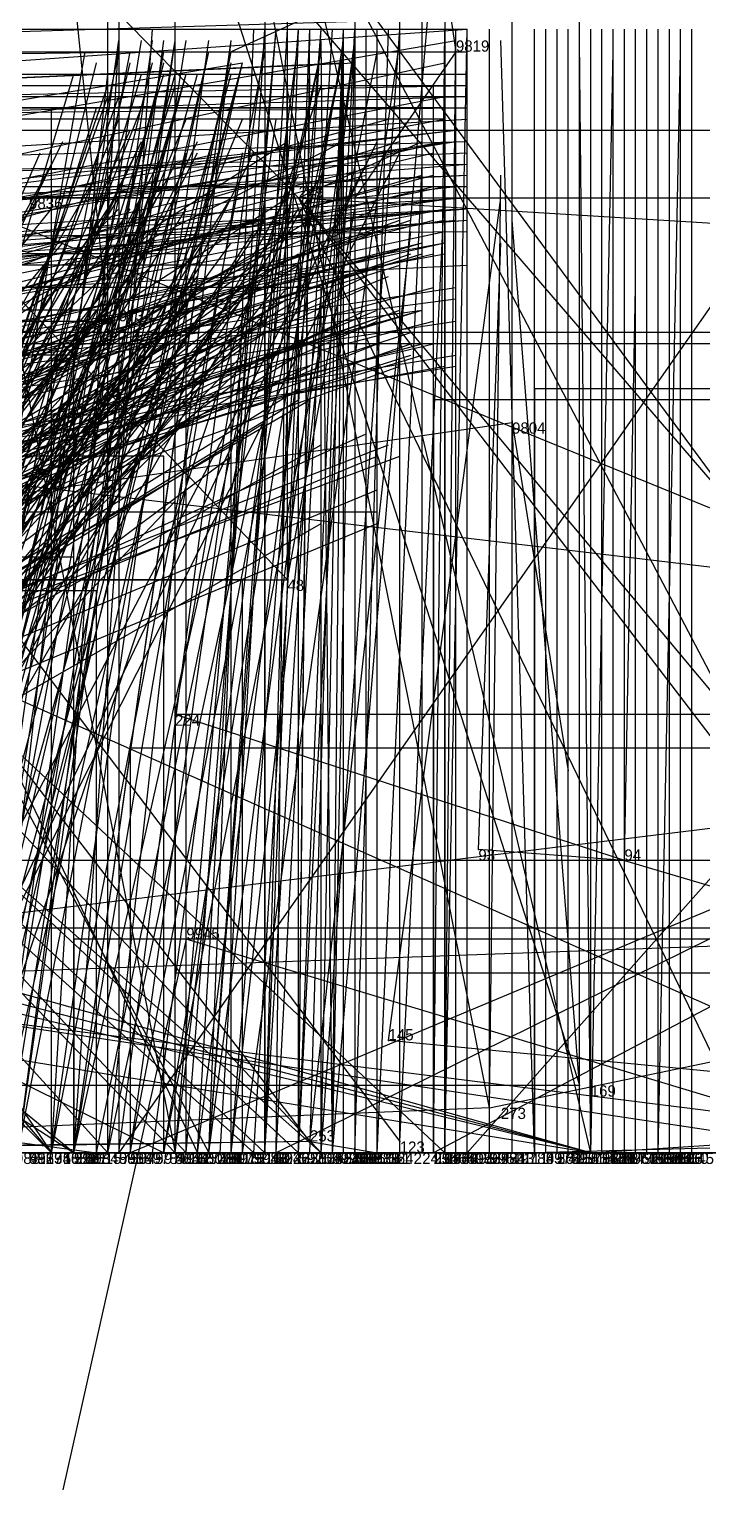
# Model space of a CAD drawing. Extents: x -0.07 to 1.1, y -0.07 to 1.1.
# Drawn here: x 0.061 to 0.121, y -0.03 to 0.1 of the extents above; entities that cross this region are included whole.
import ezdxf

# ---------------------------------------------------------------- set-up
doc = ezdxf.new("R2010")
doc.units = 0
for name, color, linetype in [('Clients', 3, 'CONTINUOUS'), ('Facilities', 3, 'CONTINUOUS'), ('Facilities_lines', 3, 'CONTINUOUS'), ('Min_max_boxes', 1, 'CONTINUOUS'), ('Normals', 1, 'CONTINUOUS'), ('Source_points', 5, 'CONTINUOUS'), ('Text', 3, 'CONTINUOUS')]:
    doc.layers.add(name, color=color, linetype=linetype)

msp = doc.modelspace()

# ---------------------------------------------------------------- linework, layer by layer
at = {"layer": 'Clients', "color": 5}
for p in [(0.099, 0.098, 1), (0.068, 0.074, 1), (0.104, 0.065, 1), (0.084, 0.051), (0.074, 0.039), (0.101, 0.027), (0.075, 0.019, 1), (0.093, 0.01), (0.11, 0.006), (0.063, 0, 0.061), (0.063, 0, 0.662), (0.065, 0, 0.014), (0.065, 0, 0.291), (0.065, 0, 0.616), (0.065, 0, 0.991), (0.067, 0, 0.698), (0.068, 0, 0.477), (0.068, 0, 0.777), (0.069, 0, 0.932), (0.07, 0, 0.754), (0.07, 0, 0.973), (0.073, 0, 0.306), (0.073, 0, 0.778), (0.074, 0, 0.659), (0.074, 0, 0.976), (0.075, 0, 0.41), (0.076, 0, 0.004), (0.077, 0, 0.262), (0.077, 0, 0.013), (0.077, 0, 0.101), (0.078, 0, 0.385), (0.079, 0, 0.225), (0.079, 0, 0.81), (0.08, 0, 0.756), (0.082, 0, 0.18), (0.082, 0, 0.158), (0.082, 0, 0.544), (0.083, 0, 0.038), (0.083, 0, 0.999), (0.085, 0, 0.034), (0.085, 0, 0.561), (0.086, 0, 0.607), (0.088, 0, 0.532), (0.09, 0, 0.317), (0.09, 0, 0.868), (0.091, 0, 0.654), (0.092, 0, 0.007), (0.094, 0.001), (0.097, 0, 0.774), (0.097, 0, 0.964), (0.098, 0, 0.281), (0.1, 0, 0.083), (0.106, 0, 0.937), (0.112, 0, 0.062), (0.117, 0, 0.056), (0.117, 0, 0.957), (0.117, 0, 0.953)]:
    msp.add_point(p, dxfattribs=at)
at = {"layer": 'Facilities', "color": 3}
for p in [(0.085, 0.085), (0.114, 0.026), (0.102, 0.004), (0.063, 0, 0.38), (0.065, 0, 0.562), (0.072, 0, 0.861), (0.076, 0, 0.604), (0.077, 0, 0.583), (0.081, 0, 0.902), (0.085, 0, 0.205), (0.085, 0, 0.266), (0.086, 0.001), (0.087, 0, 0.423), (0.087, 0, 0.838), (0.088, 0, 0.055), (0.088, 0, 0.578), (0.089, 0, 0.081), (0.089, 0, 0.645), (0.091, 0, 0.405), (0.091, 0, 0.446), (0.092, 0, 0.635), (0.096, 0, 0.129), (0.096, 0, 0.234), (0.098, 0, 0.198), (0.098, 0, 0.128), (0.098, 0, 0.305), (0.099, 0, 0.424), (0.099, 0, 0.73), (0.099, 0, 0.557), (0.1, 0, 0.717), (0.102, 0, 0.461), (0.102, 0, 0.806), (0.102, 0, 0.818), (0.104, 0, 0.163), (0.104, 0, 0.38), (0.106, 0, 0.419), (0.107, 0, 0.237), (0.107, 0, 0.178), (0.107, 0, 0.161), (0.108, 0, 0.467), (0.108, 0, 0.599), (0.109, 0, 0.861), (0.11, 0, 0.697), (0.111, 0, 0.242), (0.111, 0, 0.049), (0.111, 0, 0.616), (0.111, 0, 0.837), (0.111, 0, 0.952), (0.112, 0, 0.781), (0.113, 0, 0.9), (0.114, 0, 0.279), (0.114, 0, 0.426), (0.114, 0, 0.491), (0.115, 0, 0.349), (0.116, 0, 0.38), (0.117, 0, 0.117), (0.117, 0, 0.426), (0.117, 0, 0.434), (0.118, 0, 0.272), (0.118, 0, 0.317), (0.118, 0, 0.624), (0.119, 0, 0.194), (0.119, 0, 0.544), (0.12, 0, 0.354), (0.12, 0, 0.554)]:
    msp.add_point(p, dxfattribs=at)
at = {"layer": 'Facilities_lines', "color": 3}
for p, q in [((0.079, 0.23, 1), (0.099, 0.098, 1)), ((0.053, 0.22, 1), (0.068, 0.074, 1)), ((0.04, 0.175, 1), (0.074, 0, 0.976)), ((0.085, 0.085), (0, 0.172, 0.073)), ((0.125, 0.056), (0.041, 0.17)), ((0.102, 0.004), (0.072, 0.155)), ((0.111, 0, 0.952), (0.076, 0.149, 1)), ((0.067, 0.14), (0.11, 0.006)), ((0, 0.139, 0.037), (0.084, 0.051)), ((0.125, 0.056), (0.057, 0.135)), ((0.125, 0.056), (0, 0.107, 0.062)), ((0.088, 0, 0.055), (0.097, 0.107)), ((0.141, 0.103, 1), (0.069, 0, 0.932)), ((0.144, 0, 0.927), (0.09, 0.103, 1)), ((0, 0.093, 0.112), (0.063, 0, 0.061)), ((0.087, 0, 0.423), (0, 0.093, 0.495)), ((0.098, 0, 0.305), (0, 0.092, 0.348)), ((0.178, 0.088), (0.1, 0, 0.083)), ((0.085, 0.085), (0.156, 0, 0.064)), ((0.085, 0.085), (0.126, 0, 0.057)), ((0.085, 0.085), (0.15, 0, 0.059)), ((0.085, 0.085), (0.314, 0.071)), ((0, 0.08, 0.372), (0.075, 0, 0.41)), ((0.085, 0, 0.266), (0, 0.079, 0.347)), ((0.035, 0.079), (0.094, 0.001)), ((0.035, 0.079), (0.077, 0, 0.013)), ((0, 0.077, 0.689), (0.074, 0, 0.659)), ((0, 0.077, 0.612), (0.082, 0, 0.544)), ((0.087, 0, 0.838), (0, 0.077, 0.788)), ((0, 0.075, 0.433), (0.068, 0, 0.477)), ((0.063, 0, 0.38), (0, 0.073, 0.361)), ((0.081, 0, 0.902), (0, 0.073, 0.815)), ((0.151, 0, 0.029), (0, 0.067, 0.049)), ((0, 0.05, 0.942), (0.104, 0.065, 1)), ((0.063, 0, 0.38), (0, 0.063, 0.407)), ((0.047, 0.061), (0.076, 0, 0.004)), ((0.047, 0.061), (0.224, 0.04)), ((0.207, 0.058, 1), (0.097, 0, 0.964)), ((0.086, 0.001), (0.043, 0.057)), ((0.065, 0, 0.562), (0, 0.053, 0.664)), ((0, 0.042, 0.358), (0.065, 0, 0.291)), ((0.114, 0.026), (0.074, 0.039)), ((0, 0.036, 0.881), (0.073, 0, 0.778)), ((0.156, 0.036, 1), (0.07, 0, 0.973)), ((0.156, 0.036, 1), (0.083, 0, 0.999)), ((0, 0.014, 0.971), (0.147, 0.032, 1)), ((0.111, 0, 0.952), (0, 0.031, 0.861)), ((0.111, 0, 0.952), (0, 0.029, 0.855)), ((0.111, 0, 0.952), (0, 0.027, 0.853)), ((0.114, 0.026), (0.101, 0.027)), ((0.114, 0.026), (0.148, 0.016)), ((0.102, 0.004), (0.179, 0.02)), ((0.151, 0, 0.029), (0, 0.019, 0.034)), ((0, 0.014, 0.971), (0.138, 0.019, 1)), ((0.138, 0, 0.972), (0.075, 0.019, 1)), ((0.111, 0, 0.952), (0, 0.018, 0.881)), ((0.022, 0.017, 1), (0.135, 0, 0.992)), ((0.196, 0, 0.045), (0.093, 0.01)), ((0, 0.009, 0.594), (0.067, 0, 0.698)), ((0.111, 0, 0.952), (0.222, 0.007, 1)), ((0.102, 0.004), (0.005, 0, 0.085)), ((0.102, 0.004), (0.006, 0, 0.041)), ((0.26, 0.004, 1), (0.106, 0, 0.937)), ((0.086, 0.001), (0.01, 0, 0.041)), ((0.196, 0, 0.045), (0.014, 0, 0.102)), ((0.086, 0.001), (0.019, 0, 0.004)), ((0.086, 0.001), (0.02, 0, 0.02)), ((0.027, 0, 0.901), (0.068, 0, 0.777)), ((0.027, 0, 0.901), (0.179, 0, 0.966)), ((0.027, 0, 0.901), (0.117, 0, 0.953)), ((0.036, 0, 0.068), (0.065, 0, 0.014)), ((0.111, 0, 0.952), (0.042, 0, 0.916)), ((0.047, 0, 0.467), (0.073, 0, 0.306)), ((0.065, 0, 0.562), (0.048, 0, 0.449)), ((0.049, 0, 0.081), (0.194, 0, 0.066)), ((0.049, 0, 0.081), (0.083, 0, 0.038)), ((0.049, 0, 0.081), (0.085, 0, 0.034)), ((0.111, 0, 0.049), (0.055, 0, 0.09)), ((0.055, 0, 0.608), (0.08, 0, 0.756)), ((0.055, 0, 0.608), (0.063, 0, 0.662)), ((0.111, 0, 0.049), (0.057, 0, 0.044)), ((0.072, 0, 0.861), (0.06, 0, 0.85)), ((0.063, 0, 0.38), (0.079, 0, 0.225)), ((0.077, 0, 0.583), (0.065, 0, 0.616)), ((0.138, 0, 0.972), (0.065, 0, 0.991)), ((0.111, 0, 0.952), (0.07, 0, 0.754)), ((0.111, 0, 0.049), (0.077, 0, 0.262)), ((0.271, 0, 0.095), (0.077, 0, 0.101)), ((0.085, 0, 0.205), (0.078, 0, 0.385)), ((0.081, 0, 0.902), (0.079, 0, 0.81)), ((0.081, 0, 0.902), (0.197, 0, 0.926)), ((0.088, 0, 0.055), (0.082, 0, 0.18)), ((0.085, 0, 0.266), (0.082, 0, 0.158)), ((0.088, 0, 0.578), (0.085, 0, 0.561)), ((0.086, 0.001), (0.092, 0, 0.007)), ((0.087, 0, 0.423), (0.086, 0, 0.607)), ((0.087, 0, 0.423), (0.098, 0, 0.281)), ((0.088, 0, 0.055), (0.22, 0, 0.083)), ((0.088, 0, 0.578), (0.088, 0, 0.532)), ((0.098, 0, 0.305), (0.09, 0, 0.317)), ((0.137, 0, 0.903), (0.09, 0, 0.868)), ((0.1, 0, 0.717), (0.091, 0, 0.654)), ((0.137, 0, 0.903), (0.097, 0, 0.774)), ((0.111, 0, 0.049), (0.117, 0, 0.056)), ((0.111, 0, 0.049), (0.112, 0, 0.062)), ((0.111, 0, 0.952), (0.117, 0, 0.957)), ((0.111, 0, 0.952), (0.151, 0, 0.947)), ((0.111, 0, 0.952), (0.174, 0, 0.949))]:
    msp.add_line(p, q, dxfattribs=at)
at = {"layer": 'Min_max_boxes', "color": 1}
for p, q in [((0.068, 0.074, 0.988), (0.068, 0.322, 0.988)), ((0.068, 0.074, 1), (0.068, 0.322, 1)), ((0.074, 0, 0.976), (0.074, 0.292, 0.976)), ((0.074, 0, 1), (0.074, 0.292, 1)), ((0.096, 0.098, 0.904), (0.096, 0.279, 0.904)), ((0.096, 0.098, 1), (0.096, 0.279, 1)), ((0.098, 0.245), (0.098, 0)), ((0.098, 0.245, 0.083), (0.098, 0, 0.083)), ((0.094, 0), (0.094, 0.205)), ((0.094, 0, 0.078), (0.094, 0.205, 0.078)), ((0.11, 0.006), (0.11, 0.178)), ((0.11, 0.006, 0.017), (0.11, 0.178, 0.017)), ((0.084, 0.051), (0.084, 0.139)), ((0.084, 0.051, 0.055), (0.084, 0.139, 0.055)), ((0.069, 0.125, 0.93), (0.069, 0, 0.93)), ((0.069, 0.125, 1), (0.069, 0, 1)), ((0.104, 0, 0.774), (0.104, 0.115, 0.774)), ((0.104, 0, 1), (0.104, 0.115, 1)), ((0.082, 0.107), (0.082, 0)), ((0.082, 0.107, 0.18), (0.082, 0, 0.18)), ((0.09, 0.103, 0.927), (0.09, 0, 0.927)), ((0.09, 0.103, 1), (0.09, 0, 1)), ((0, 0.098, 0.904), (0.096, 0.098, 0.904)), ((0, 0.098, 1), (0.096, 0.098, 1)), ((0.096, 0.098, 0.904), (0.096, 0.098, 1)), ((0.063, 0.093, 0.061), (0, 0.093, 0.061)), ((0.063, 0.093, 0.112), (0, 0.093, 0.112)), ((0.098, 0.093, 0.281), (0, 0.093, 0.281)), ((0.098, 0.093, 0.607), (0, 0.093, 0.607)), ((0.063, 0, 0.061), (0.063, 0.093, 0.061)), ((0.063, 0, 0.112), (0.063, 0.093, 0.112)), ((0.063, 0.093, 0.061), (0.063, 0.093, 0.112)), ((0.098, 0, 0.281), (0.098, 0.093, 0.281)), ((0.098, 0, 0.607), (0.098, 0.093, 0.607)), ((0.098, 0.093, 0.281), (0.098, 0.093, 0.607)), ((0.098, 0.092, 0.305), (0, 0.092, 0.305)), ((0.098, 0.092, 0.348), (0, 0.092, 0.348)), ((0.098, 0, 0.305), (0.098, 0.092, 0.305)), ((0.098, 0, 0.348), (0.098, 0.092, 0.348)), ((0.098, 0.092, 0.305), (0.098, 0.092, 0.348)), ((0, 0.091, 0.928), (0.189, 0.091, 0.928)), ((0, 0.091, 1), (0.189, 0.091, 1)), ((0.082, 0.085, 0.533), (0, 0.085, 0.533)), ((0.082, 0.085, 0.794), (0, 0.085, 0.794)), ((0.053, 0.085), (0.235, 0.085)), ((0.053, 0.085), (0.235, 0.085)), ((0.082, 0, 0.533), (0.082, 0.085, 0.533)), ((0.082, 0, 0.794), (0.082, 0.085, 0.794)), ((0.082, 0.085, 0.533), (0.082, 0.085, 0.794)), ((0.075, 0.08, 0.356), (0, 0.08, 0.356)), ((0.075, 0.08, 0.434), (0, 0.08, 0.434)), ((0.075, 0, 0.356), (0.075, 0.08, 0.356)), ((0.075, 0, 0.434), (0.075, 0.08, 0.434)), ((0.075, 0.08, 0.356), (0.075, 0.08, 0.434)), ((0.085, 0.079, 0.158), (0, 0.079, 0.158)), ((0.085, 0.079, 0.347), (0, 0.079, 0.347)), ((0.074, 0.079, 0.658), (0, 0.079, 0.658)), ((0.074, 0.079, 0.705), (0, 0.079, 0.705)), ((0.074, 0, 0.658), (0.074, 0.079, 0.658)), ((0.074, 0, 0.705), (0.074, 0.079, 0.705)), ((0.074, 0.079, 0.658), (0.074, 0.079, 0.705)), ((0.085, 0, 0.158), (0.085, 0.079, 0.158)), ((0.085, 0, 0.347), (0.085, 0.079, 0.347)), ((0.085, 0.079, 0.158), (0.085, 0.079, 0.347)), ((0.087, 0.077, 0.788), (0, 0.077, 0.788)), ((0.087, 0.077, 0.838), (0, 0.077, 0.838)), ((0.087, 0, 0.788), (0.087, 0.077, 0.788)), ((0.087, 0, 0.838), (0.087, 0.077, 0.838)), ((0.087, 0.077, 0.788), (0.087, 0.077, 0.838)), ((0.068, 0.075, 0.433), (0, 0.075, 0.433)), ((0.068, 0.075, 0.477), (0, 0.075, 0.477)), ((0.068, 0, 0.433), (0.068, 0.075, 0.433)), ((0.068, 0, 0.477), (0.068, 0.075, 0.477)), ((0.068, 0.075, 0.433), (0.068, 0.075, 0.477)), ((0, 0.074, 0.988), (0.068, 0.074, 0.988)), ((0, 0.074, 1), (0.068, 0.074, 1)), ((0.079, 0.073, 0.225), (0, 0.073, 0.225)), ((0.079, 0.073, 0.407), (0, 0.073, 0.407)), ((0.197, 0.073, 0.81), (0, 0.073, 0.81)), ((0.197, 0.073, 0.926), (0, 0.073, 0.926)), ((0.068, 0.074, 0.988), (0.068, 0.074, 1)), ((0.079, 0, 0.225), (0.079, 0.073, 0.225)), ((0.079, 0, 0.407), (0.079, 0.073, 0.407)), ((0.079, 0.073, 0.225), (0.079, 0.073, 0.407)), ((0.301, 0.072), (0, 0.072)), ((0.301, 0.072, 0.056), (0, 0.072, 0.056)), ((0.065, 0.071, 0.243), (0, 0.071, 0.243)), ((0.065, 0.071, 0.444), (0, 0.071, 0.444)), ((0.065, 0, 0.243), (0.065, 0.071, 0.243)), ((0.065, 0, 0.444), (0.065, 0.071, 0.444)), ((0.065, 0.071, 0.243), (0.065, 0.071, 0.444)), ((0.358, 0.068, 0.937), (0.106, 0.068, 0.937)), ((0.106, 0.068, 0.937), (0.106, 0, 0.937)), ((0.358, 0.068, 1), (0.106, 0.068, 1)), ((0.106, 0.068, 1), (0.106, 0, 1)), ((0.106, 0.068, 0.937), (0.106, 0.068, 1)), ((0.211, 0.067, 0.964), (0.097, 0.067, 0.964)), ((0.097, 0.067, 0.964), (0.097, 0, 0.964)), ((0.211, 0.067, 1), (0.097, 0.067, 1)), ((0.097, 0.067, 1), (0.097, 0, 1)), ((0.097, 0.067, 0.964), (0.097, 0.067, 1)), ((0.073, 0.062, 0.778), (0, 0.062, 0.778)), ((0.073, 0.062, 0.93), (0, 0.062, 0.93)), ((0.073, 0, 0.778), (0.073, 0.062, 0.778)), ((0.073, 0, 0.93), (0.073, 0.062, 0.93)), ((0.073, 0.062, 0.778), (0.073, 0.062, 0.93)), ((0.073, 0.057, 0.306), (0, 0.057, 0.306)), ((0.073, 0.057, 0.602), (0, 0.057, 0.602)), ((0.092, 0.057), (0.01, 0.057)), ((0.092, 0.057, 0.041), (0.01, 0.057, 0.041)), ((0.073, 0, 0.306), (0.073, 0.057, 0.306)), ((0.073, 0, 0.602), (0.073, 0.057, 0.602)), ((0.073, 0.057, 0.306), (0.073, 0.057, 0.602)), ((0.092, 0), (0.092, 0.057)), ((0.092, 0, 0.041), (0.092, 0.057, 0.041)), ((0.092, 0.057), (0.092, 0.057, 0.041)), ((0.065, 0.053, 0.449), (0, 0.053, 0.449)), ((0.065, 0.053, 0.664), (0, 0.053, 0.664)), ((0.065, 0, 0.449), (0.065, 0.053, 0.449)), ((0.065, 0, 0.664), (0.065, 0.053, 0.664)), ((0.065, 0.053, 0.449), (0.065, 0.053, 0.664)), ((0, 0.051), (0.084, 0.051)), ((0, 0.051, 0.055), (0.084, 0.051, 0.055)), ((0.08, 0.051, 0.592), (0, 0.051, 0.592)), ((0.08, 0.051, 0.756), (0, 0.051, 0.756)), ((0.08, 0, 0.592), (0.08, 0.051, 0.592)), ((0.08, 0, 0.756), (0.08, 0.051, 0.756)), ((0.08, 0.051, 0.592), (0.08, 0.051, 0.756)), ((0.084, 0.051), (0.084, 0.051, 0.055)), ((0.067, 0.05, 0.457), (0, 0.05, 0.457)), ((0.067, 0.05, 0.698), (0, 0.05, 0.698)), ((0.067, 0, 0.457), (0.067, 0.05, 0.457)), ((0.067, 0, 0.698), (0.067, 0.05, 0.698)), ((0.067, 0.05, 0.457), (0.067, 0.05, 0.698)), ((0.148, 0.039), (0.074, 0.039)), ((0.074, 0.039), (0.074, 0.016)), ((0.148, 0.039), (0.074, 0.039)), ((0.074, 0.039), (0.074, 0.016)), ((0.074, 0.039), (0.074, 0.039)), ((0.156, 0.036, 0.973), (0.07, 0.036, 0.973)), ((0.07, 0.036, 0.973), (0.07, 0, 0.973)), ((0.156, 0.036, 1), (0.07, 0.036, 1)), ((0.07, 0.036, 1), (0.07, 0, 1)), ((0.07, 0.036, 0.973), (0.07, 0.036, 1)), ((0.376, 0.026), (0.014, 0.026)), ((0.376, 0.026, 0.102), (0.014, 0.026, 0.102)), ((0.135, 0.02, 0.992), (0.015, 0.02, 0.992)), ((0.135, 0.02, 1), (0.015, 0.02, 1)), ((0.139, 0.019, 0.967), (0.065, 0.019, 0.967)), ((0.065, 0.019, 0.967), (0.065, 0, 0.967)), ((0.139, 0.019, 1), (0.065, 0.019, 1)), ((0.065, 0.019, 1), (0.065, 0, 1)), ((0.065, 0.019, 0.967), (0.065, 0.019, 1)), ((0.074, 0.016), (0.148, 0.016)), ((0.074, 0.016), (0.148, 0.016)), ((0.074, 0.016), (0.074, 0.016)), ((0, 0.006), (0.11, 0.006)), ((0, 0.006, 0.017), (0.11, 0.006, 0.017)), ((0.11, 0.006), (0.11, 0.006, 0.017)), ((0, 0), (0.301, 0)), ((0, 0, 0.056), (0.301, 0, 0.056)), ((0, 0, 0.061), (0.063, 0, 0.061)), ((0, 0, 0.112), (0.063, 0, 0.112)), ((0, 0), (0.314, 0)), ((0, 0, 0.073), (0.314, 0, 0.073)), ((0, 0), (0.244, 0)), ((0, 0, 0.062), (0.244, 0, 0.062)), ((0, 0, 0.225), (0.079, 0, 0.225)), ((0, 0, 0.407), (0.079, 0, 0.407)), ((0, 0, 0.433), (0.068, 0, 0.433)), ((0, 0, 0.477), (0.068, 0, 0.477)), ((0, 0, 0.305), (0.098, 0, 0.305)), ((0, 0, 0.348), (0.098, 0, 0.348)), ((0, 0, 0.243), (0.065, 0, 0.243)), ((0, 0, 0.444), (0.065, 0, 0.444)), ((0, 0, 0.306), (0.073, 0, 0.306)), ((0, 0, 0.602), (0.073, 0, 0.602)), ((0, 0, 0.281), (0.098, 0, 0.281)), ((0, 0, 0.607), (0.098, 0, 0.607)), ((0, 0, 0.356), (0.075, 0, 0.356)), ((0, 0, 0.434), (0.075, 0, 0.434)), ((0, 0, 0.158), (0.085, 0, 0.158)), ((0, 0, 0.347), (0.085, 0, 0.347)), ((0, 0, 0.592), (0.08, 0, 0.592)), ((0, 0, 0.756), (0.08, 0, 0.756)), ((0, 0, 0.658), (0.074, 0, 0.658)), ((0, 0, 0.705), (0.074, 0, 0.705)), ((0, 0, 0.449), (0.065, 0, 0.449)), ((0, 0, 0.664), (0.065, 0, 0.664)), ((0, 0, 0.457), (0.067, 0, 0.457)), ((0, 0, 0.698), (0.067, 0, 0.698)), ((0, 0, 0.533), (0.082, 0, 0.533)), ((0, 0, 0.794), (0.082, 0, 0.794)), ((0, 0, 0.788), (0.087, 0, 0.788)), ((0, 0, 0.838), (0.087, 0, 0.838)), ((0, 0, 0.778), (0.073, 0, 0.778)), ((0, 0, 0.93), (0.073, 0, 0.93)), ((0, 0, 0.801), (0.147, 0, 0.801)), ((0, 0, 1), (0.147, 0, 1)), ((0, 0, 0.754), (0.222, 0, 0.754)), ((0, 0, 1), (0.222, 0, 1)), ((0, 0, 0.976), (0.074, 0, 0.976)), ((0, 0, 1), (0.074, 0, 1)), ((0, 0, 0.774), (0.104, 0, 0.774)), ((0, 0, 1), (0.104, 0, 1)), ((0, 0, 0.81), (0.197, 0, 0.81)), ((0, 0, 0.926), (0.197, 0, 0.926)), ((0.005, 0), (0.179, 0)), ((0.005, 0, 0.085), (0.179, 0, 0.085)), ((0.008, 0), (0.224, 0)), ((0.008, 0, 0.004), (0.224, 0, 0.004)), ((0.01, 0), (0.092, 0)), ((0.01, 0, 0.041), (0.092, 0, 0.041)), ((0.014, 0), (0.376, 0)), ((0.014, 0, 0.102), (0.376, 0, 0.102)), ((0.015, 0), (0.094, 0)), ((0.015, 0, 0.078), (0.094, 0, 0.078)), ((0.015, 0, 0.992), (0.135, 0, 0.992)), ((0.015, 0, 1), (0.135, 0, 1)), ((0.027, 0, 0.777), (0.179, 0, 0.777)), ((0.179, 0, 0.777), (0.027, 0, 0.777)), ((0.027, 0, 0.966), (0.179, 0, 0.966)), ((0.179, 0, 0.966), (0.027, 0, 0.966)), ((0.036, 0, 0.014), (0.065, 0, 0.014)), ((0.065, 0, 0.014), (0.036, 0, 0.014)), ((0.036, 0, 0.114), (0.065, 0, 0.114)), ((0.065, 0, 0.114), (0.036, 0, 0.114)), ((0.049, 0, 0.034), (0.194, 0, 0.034)), ((0.194, 0, 0.034), (0.049, 0, 0.034)), ((0.049, 0, 0.081), (0.194, 0, 0.081)), ((0.194, 0, 0.081), (0.049, 0, 0.081)), ((0.055, 0, 0.044), (0.117, 0, 0.044)), ((0.117, 0, 0.044), (0.055, 0, 0.044)), ((0.055, 0, 0.262), (0.117, 0, 0.262)), ((0.117, 0, 0.262), (0.055, 0, 0.262)), ((0.06, 0, 0.85), (0.072, 0, 0.85)), ((0.072, 0, 0.85), (0.06, 0, 0.85)), ((0.06, 0, 0.861), (0.072, 0, 0.861)), ((0.072, 0, 0.861), (0.06, 0, 0.861)), ((0.063, 0, 0.061), (0.063, 0, 0.112)), ((0.065, 0, 0.014), (0.065, 0, 0.014)), ((0.065, 0, 0.114), (0.065, 0, 0.114)), ((0.065, 0, 0.014), (0.065, 0, 0.114)), ((0.065, 0, 0.014), (0.065, 0, 0.114)), ((0.065, 0, 0.243), (0.065, 0, 0.444)), ((0.065, 0, 0.583), (0.077, 0, 0.583)), ((0.077, 0, 0.583), (0.065, 0, 0.583)), ((0.065, 0, 0.583), (0.065, 0, 0.583)), ((0.065, 0, 0.616), (0.077, 0, 0.616)), ((0.077, 0, 0.616), (0.065, 0, 0.616)), ((0.065, 0, 0.616), (0.065, 0, 0.616)), ((0.065, 0, 0.583), (0.065, 0, 0.616)), ((0.065, 0, 0.583), (0.065, 0, 0.616)), ((0.065, 0, 0.449), (0.065, 0, 0.664)), ((0.065, 0, 0.967), (0.139, 0, 0.967)), ((0.065, 0, 1), (0.139, 0, 1)), ((0.065, 0, 0.967), (0.065, 0, 1)), ((0.067, 0, 0.457), (0.067, 0, 0.698)), ((0.068, 0, 0.433), (0.068, 0, 0.477)), ((0.069, 0, 0.93), (0.309, 0, 0.93)), ((0.069, 0, 1), (0.309, 0, 1)), ((0.069, 0, 0.93), (0.069, 0, 1)), ((0.07, 0, 0.973), (0.156, 0, 0.973)), ((0.07, 0, 1), (0.156, 0, 1)), ((0.07, 0, 0.973), (0.07, 0, 1)), ((0.072, 0, 0.85), (0.072, 0, 0.85)), ((0.072, 0, 0.861), (0.072, 0, 0.861)), ((0.072, 0, 0.85), (0.072, 0, 0.861)), ((0.072, 0, 0.85), (0.072, 0, 0.861)), ((0.073, 0, 0.306), (0.073, 0, 0.602)), ((0.073, 0, 0.778), (0.073, 0, 0.93)), ((0.074, 0, 0.658), (0.074, 0, 0.705)), ((0.074, 0, 0.976), (0.074, 0, 1)), ((0.075, 0, 0.356), (0.075, 0, 0.434)), ((0.077, 0, 0.085), (0.271, 0, 0.085)), ((0.271, 0, 0.085), (0.077, 0, 0.085)), ((0.077, 0, 0.085), (0.077, 0, 0.085)), ((0.077, 0, 0.101), (0.271, 0, 0.101)), ((0.271, 0, 0.101), (0.077, 0, 0.101)), ((0.077, 0, 0.101), (0.077, 0, 0.101)), ((0.077, 0, 0.085), (0.077, 0, 0.101)), ((0.077, 0, 0.085), (0.077, 0, 0.101)), ((0.077, 0, 0.583), (0.077, 0, 0.583)), ((0.077, 0, 0.616), (0.077, 0, 0.616)), ((0.077, 0, 0.583), (0.077, 0, 0.616)), ((0.077, 0, 0.583), (0.077, 0, 0.616)), ((0.078, 0, 0.205), (0.085, 0, 0.205)), ((0.085, 0, 0.205), (0.078, 0, 0.205)), ((0.078, 0, 0.205), (0.078, 0, 0.205)), ((0.078, 0, 0.385), (0.085, 0, 0.385)), ((0.085, 0, 0.385), (0.078, 0, 0.385)), ((0.078, 0, 0.385), (0.078, 0, 0.385)), ((0.078, 0, 0.205), (0.078, 0, 0.385)), ((0.078, 0, 0.205), (0.078, 0, 0.385)), ((0.079, 0, 0.225), (0.079, 0, 0.407)), ((0.08, 0, 0.592), (0.08, 0, 0.756)), ((0.082, 0), (0.22, 0)), ((0.082, 0, 0.18), (0.22, 0, 0.18)), ((0.082, 0), (0.082, 0, 0.18)), ((0.082, 0, 0.533), (0.082, 0, 0.794)), ((0.085, 0, 0.205), (0.085, 0, 0.205)), ((0.085, 0, 0.385), (0.085, 0, 0.385)), ((0.085, 0, 0.205), (0.085, 0, 0.385)), ((0.085, 0, 0.205), (0.085, 0, 0.385)), ((0.085, 0, 0.158), (0.085, 0, 0.347)), ((0.085, 0, 0.532), (0.088, 0, 0.532)), ((0.088, 0, 0.532), (0.085, 0, 0.532)), ((0.085, 0, 0.532), (0.085, 0, 0.532)), ((0.085, 0, 0.578), (0.088, 0, 0.578)), ((0.088, 0, 0.578), (0.085, 0, 0.578)), ((0.085, 0, 0.578), (0.085, 0, 0.578)), ((0.085, 0, 0.532), (0.085, 0, 0.578)), ((0.085, 0, 0.532), (0.085, 0, 0.578)), ((0.087, 0, 0.788), (0.087, 0, 0.838)), ((0.088, 0, 0.532), (0.088, 0, 0.532)), ((0.088, 0, 0.578), (0.088, 0, 0.578)), ((0.088, 0, 0.532), (0.088, 0, 0.578)), ((0.088, 0, 0.532), (0.088, 0, 0.578)), ((0.09, 0, 0.774), (0.26, 0, 0.774)), ((0.26, 0, 0.774), (0.09, 0, 0.774)), ((0.09, 0, 0.774), (0.09, 0, 0.774)), ((0.09, 0, 0.918), (0.26, 0, 0.918)), ((0.26, 0, 0.918), (0.09, 0, 0.918)), ((0.09, 0, 0.918), (0.09, 0, 0.918)), ((0.09, 0, 0.774), (0.09, 0, 0.918)), ((0.09, 0, 0.774), (0.09, 0, 0.918)), ((0.09, 0, 0.927), (0.144, 0, 0.927)), ((0.09, 0, 1), (0.144, 0, 1)), ((0.09, 0, 0.927), (0.09, 0, 1)), ((0.091, 0, 0.654), (0.1, 0, 0.654)), ((0.1, 0, 0.654), (0.091, 0, 0.654)), ((0.091, 0, 0.654), (0.091, 0, 0.654)), ((0.091, 0, 0.717), (0.1, 0, 0.717)), ((0.1, 0, 0.717), (0.091, 0, 0.717)), ((0.091, 0, 0.717), (0.091, 0, 0.717)), ((0.091, 0, 0.654), (0.091, 0, 0.717)), ((0.091, 0, 0.654), (0.091, 0, 0.717)), ((0.092, 0), (0.092, 0, 0.041)), ((0.094, 0), (0.094, 0, 0.078)), ((0.097, 0, 0.964), (0.211, 0, 0.964)), ((0.097, 0, 1), (0.211, 0, 1)), ((0.097, 0, 0.964), (0.097, 0, 1)), ((0.098, 0), (0.178, 0)), ((0.098, 0, 0.083), (0.178, 0, 0.083)), ((0.098, 0), (0.098, 0, 0.083)), ((0.098, 0, 0.305), (0.098, 0, 0.348)), ((0.098, 0, 0.281), (0.098, 0, 0.607)), ((0.1, 0, 0.654), (0.1, 0, 0.654)), ((0.1, 0, 0.717), (0.1, 0, 0.717)), ((0.1, 0, 0.654), (0.1, 0, 0.717)), ((0.1, 0, 0.654), (0.1, 0, 0.717)), ((0.104, 0, 0.774), (0.104, 0, 1)), ((0.106, 0, 0.937), (0.358, 0, 0.937)), ((0.106, 0, 1), (0.358, 0, 1)), ((0.106, 0, 0.937), (0.106, 0, 1)), ((0.117, 0, 0.044), (0.117, 0, 0.044)), ((0.117, 0, 0.262), (0.117, 0, 0.262)), ((0.117, 0, 0.044), (0.117, 0, 0.262)), ((0.117, 0, 0.044), (0.117, 0, 0.262))]:
    msp.add_line(p, q, dxfattribs=at)
at = {"layer": 'Normals', "color": 1}
for p, q in [((0.09, 0.103, 1), (0.079, 0.098, 1.099)), ((0, 0.098, 0.904), (0.1, 0.101, 0.902)), ((0, 0.093, 0.112), (0.1, 0.1, 0.113)), ((0, 0.1, 0.682), (0.1, 0.1, 0.682)), ((0, 0.1, 0.706), (0.1, 0.1, 0.706)), ((0, 0.082, 0.18), (0.099, 0.099, 0.18)), ((0.055, 0, 0.09), (0.071, 0.099, 0.088)), ((0.055, 0, 0.49), (0.069, 0.099, 0.493)), ((0.058, 0, 0.387), (0.074, 0.099, 0.387)), ((0.058, 0, 0.486), (0.072, 0.099, 0.489)), ((0.059, 0, 0.256), (0.075, 0.099, 0.253)), ((0.06, 0, 0.575), (0.074, 0.099, 0.576)), ((0.06, 0, 0.85), (0.073, 0.099, 0.851)), ((0.063, 0, 0.061), (0.069, 0.099, 0.07)), ((0.063, 0, 0.38), (0.077, 0.099, 0.381)), ((0.065, 0, 0.616), (0.072, 0.1, 0.619)), ((0.065, 0, 0.562), (0.079, 0.099, 0.559)), ((0.068, 0, 0.477), (0.079, 0.099, 0.476)), ((0.069, 0, 0.932), (0.082, 0.099, 0.928)), ((0.072, 0, 0.861), (0.085, 0.099, 0.862)), ((0.073, 0, 0.778), (0.089, 0.099, 0.779)), ((0.074, 0, 0.659), (0.083, 0.1, 0.658)), ((0.075, 0, 0.41), (0.083, 0.1, 0.411)), ((0.076, 0, 0.604), (0.082, 0.1, 0.606)), ((0.077, 0, 0.101), (0.081, 0.1, 0.101)), ((0.077, 0, 0.583), (0.085, 0.1, 0.585)), ((0.077, 0, 0.262), (0.09, 0.099, 0.26)), ((0.078, 0, 0.385), (0.084, 0.1, 0.386)), ((0.079, 0, 0.81), (0.087, 0.1, 0.812)), ((0.079, 0, 0.225), (0.09, 0.099, 0.223)), ((0.08, 0, 0.756), (0.094, 0.099, 0.756)), ((0.081, 0, 0.902), (0.087, 0.1, 0.903)), ((0.082, 0, 0.158), (0.086, 0.1, 0.158)), ((0.082, 0, 0.18), (0.088, 0.1, 0.18)), ((0.082, 0, 0.544), (0.085, 0.1, 0.544)), ((0.085, 0, 0.205), (0.089, 0.1, 0.205)), ((0.085, 0, 0.266), (0.09, 0.1, 0.265)), ((0.085, 0, 0.561), (0.086, 0.1, 0.561)), ((0.086, 0, 0.607), (0.089, 0.1, 0.607)), ((0.087, 0, 0.423), (0.089, 0.1, 0.424)), ((0.087, 0, 0.838), (0.094, 0.1, 0.837)), ((0.088, 0, 0.055), (0.087, 0.099, 0.068)), ((0.088, 0, 0.532), (0.089, 0.1, 0.532)), ((0.088, 0, 0.578), (0.09, 0.1, 0.578)), ((0.089, 0, 0.081), (0.089, 0.1, 0.082)), ((0.089, 0, 0.645), (0.089, 0.1, 0.645)), ((0.09, 0, 0.317), (0.093, 0.1, 0.317)), ((0.09, 0, 0.868), (0.093, 0.1, 0.868)), ((0.091, 0, 0.405), (0.091, 0.1, 0.405)), ((0.091, 0, 0.446), (0.091, 0.1, 0.446)), ((0.091, 0, 0.654), (0.091, 0.1, 0.654)), ((0.092, 0, 0.635), (0.092, 0.1, 0.635)), ((0.096, 0, 0.129), (0.096, 0.1, 0.129)), ((0.096, 0, 0.234), (0.096, 0.1, 0.234)), ((0.097, 0, 0.774), (0.098, 0.1, 0.774)), ((0.098, 0, 0.198), (0.098, 0.1, 0.198)), ((0.098, 0, 0.128), (0.098, 0.1, 0.128)), ((0.098, 0, 0.305), (0.1, 0.1, 0.306)), ((0.098, 0, 0.281), (0.099, 0.1, 0.281)), ((0.099, 0, 0.424), (0.099, 0.1, 0.424)), ((0.099, 0, 0.73), (0.099, 0.1, 0.73)), ((0.099, 0, 0.557), (0.099, 0.1, 0.557)), ((0.1, 0, 0.083), (0.1, 0.1, 0.084)), ((0.1, 0, 0.717), (0.1, 0.1, 0.717)), ((0.102, 0, 0.461), (0.102, 0.1, 0.461)), ((0.102, 0, 0.806), (0.102, 0.1, 0.806)), ((0.102, 0, 0.818), (0.102, 0.1, 0.818)), ((0.106, 0, 0.937), (0.103, 0.099, 0.923)), ((0.104, 0, 0.163), (0.104, 0.1, 0.163)), ((0.104, 0, 0.38), (0.104, 0.1, 0.38)), ((0.106, 0, 0.419), (0.106, 0.1, 0.419)), ((0.107, 0, 0.237), (0.107, 0.1, 0.237)), ((0.107, 0, 0.178), (0.107, 0.1, 0.178)), ((0.107, 0, 0.161), (0.107, 0.1, 0.161)), ((0.108, 0, 0.467), (0.108, 0.1, 0.467)), ((0.108, 0, 0.599), (0.108, 0.1, 0.599)), ((0.109, 0, 0.861), (0.109, 0.1, 0.861)), ((0.11, 0, 0.697), (0.11, 0.1, 0.697)), ((0.111, 0, 0.049), (0.11, 0.099, 0.065)), ((0.111, 0, 0.242), (0.111, 0.1, 0.242)), ((0.111, 0, 0.616), (0.111, 0.1, 0.616)), ((0.111, 0, 0.837), (0.111, 0.1, 0.837)), ((0.112, 0, 0.781), (0.112, 0.1, 0.781)), ((0.112, 0, 0.062), (0.112, 0.099, 0.077)), ((0.113, 0, 0.9), (0.113, 0.1, 0.9)), ((0.114, 0, 0.279), (0.114, 0.1, 0.279)), ((0.114, 0, 0.426), (0.114, 0.1, 0.426)), ((0.114, 0, 0.491), (0.114, 0.1, 0.491)), ((0.115, 0, 0.349), (0.115, 0.1, 0.349)), ((0.116, 0, 0.38), (0.116, 0.1, 0.38)), ((0.117, 0, 0.117), (0.117, 0.1, 0.117)), ((0.117, 0, 0.426), (0.117, 0.1, 0.426)), ((0.117, 0, 0.434), (0.117, 0.1, 0.434)), ((0.117, 0, 0.056), (0.117, 0.099, 0.072)), ((0.118, 0, 0.272), (0.118, 0.1, 0.272)), ((0.118, 0, 0.317), (0.118, 0.1, 0.317)), ((0.118, 0, 0.624), (0.118, 0.1, 0.624)), ((0.119, 0, 0.194), (0.119, 0.1, 0.194)), ((0.119, 0, 0.544), (0.119, 0.1, 0.544)), ((0.12, 0, 0.354), (0.12, 0.1, 0.354)), ((0.12, 0, 0.554), (0.12, 0.1, 0.554)), ((0, 0.097, 0.017), (0.071, 0.098, 0.087)), ((0, 0.098, 0.589), (0.1, 0.098, 0.589)), ((0.049, 0, 0.081), (0.069, 0.098, 0.076)), ((0.049, 0, 0.484), (0.066, 0.098, 0.487)), ((0.051, 0, 0.114), (0.07, 0.098, 0.112)), ((0.054, 0, 0.19), (0.077, 0.098, 0.19)), ((0.055, 0, 0.564), (0.073, 0.098, 0.56)), ((0.056, 0, 0.599), (0.077, 0.098, 0.604)), ((0.06, 0, 0.433), (0.079, 0.098, 0.437)), ((0.06, 0, 0.864), (0.079, 0.098, 0.864)), ((0.063, 0, 0.662), (0.082, 0.098, 0.661)), ((0.065, 0, 0.291), (0.087, 0.098, 0.291)), ((0.067, 0, 0.698), (0.087, 0.098, 0.695)), ((0.068, 0, 0.777), (0.089, 0.098, 0.778)), ((0.07, 0, 0.754), (0.089, 0.098, 0.752)), ((0.073, 0, 0.306), (0.092, 0.098, 0.308)), ((0.099, 0.098, 1), (0.09, 0.085, 1.099)), ((0.111, 0, 0.952), (0.113, 0.098, 0.931)), ((0.117, 0, 0.957), (0.119, 0.098, 0.937)), ((0.117, 0, 0.953), (0.119, 0.098, 0.933)), ((0, 0.076, 0.127), (0.098, 0.097, 0.127)), ((0, 0.093, 0.035), (0.09, 0.097, 0.079)), ((0, 0.093, 0.039), (0.089, 0.097, 0.084)), ((0.043, 0, 0.425), (0.067, 0.097, 0.426)), ((0.047, 0, 0.467), (0.07, 0.097, 0.47)), ((0.048, 0, 0.182), (0.073, 0.097, 0.18)), ((0.048, 0, 0.449), (0.072, 0.097, 0.451)), ((0.048, 0, 0.623), (0.073, 0.097, 0.625)), ((0.049, 0, 0.592), (0.073, 0.097, 0.594)), ((0.05, 0.092), (0.08, 0.097, 0.095)), ((0.054, 0, 0.287), (0.08, 0.097, 0.284)), ((0.055, 0, 0.608), (0.08, 0.097, 0.609)), ((0.056, 0, 0.448), (0.079, 0.097, 0.45)), ((0.058, 0, 0.889), (0.08, 0.097, 0.887)), ((0, 0.096, 0.656), (0.1, 0.096, 0.656)), ((0, 0.093, 0.495), (0.1, 0.095, 0.495)), ((0, 0.095, 0.297), (0.1, 0.095, 0.297)), ((0, 0.095, 0.458), (0.1, 0.095, 0.458)), ((0.035, 0, 0.088), (0.068, 0.095, 0.088)), ((0.036, 0, 0.068), (0.065, 0.096, 0.069)), ((0.036, 0, 0.412), (0.065, 0.096, 0.414)), ((0.042, 0, 0.074), (0.071, 0.096, 0.075)), ((0.043, 0, 0.188), (0.073, 0.096, 0.187)), ((0.045, 0, 0.275), (0.074, 0.095, 0.271)), ((0.046, 0, 0.32), (0.075, 0.096, 0.321)), ((0.048, 0, 0.211), (0.075, 0.096, 0.206)), ((0.048, 0, 0.337), (0.074, 0.096, 0.343)), ((0.049, 0, 0.154), (0.075, 0.096, 0.15)), ((0.049, 0, 0.143), (0.076, 0.096, 0.139)), ((0.052, 0, 0.877), (0.079, 0.096, 0.871)), ((0.055, 0, 0.941), (0.087, 0.095, 0.939)), ((0.057, 0, 0.044), (0.068, 0.096, 0.069)), ((0.083, 0, 0.038), (0.084, 0.096, 0.066)), ((0.085, 0, 0.034), (0.086, 0.096, 0.062)), ((0.097, 0, 0.964), (0.097, 0.095, 0.933)), ((0, 0.075, 0.142), (0.098, 0.094, 0.138)), ((0, 0.094, 0.62), (0.1, 0.094, 0.62)), ((0, 0.091, 0.871), (0.1, 0.094, 0.871)), ((0.034, 0, 0.184), (0.068, 0.094, 0.185)), ((0.035, 0, 0.078), (0.069, 0.094, 0.078)), ((0, 0.092, 0.348), (0.1, 0.093, 0.348)), ((0, 0.093, 0.781), (0.1, 0.093, 0.781)), ((0.034, 0, 0.617), (0.071, 0.093, 0.622)), ((0.038, 0, 0.053), (0.067, 0.093, 0.074)), ((0, 0.067, 0.049), (0.093, 0.092, 0.076)), ((0, 0.086, 0.839), (0.1, 0.092, 0.839)), ((0, 0.074, 0.889), (0.098, 0.092, 0.892)), ((0.031, 0, 0.562), (0.069, 0.092, 0.559)), ((0.037, 0, 0.171), (0.075, 0.092, 0.169)), ((0.042, 0, 0.916), (0.08, 0.092, 0.911)), ((0.07, 0, 0.973), (0.083, 0.092, 0.937)), ((0.077, 0, 0.013), (0.084, 0.092, 0.052)), ((0, 0.08, 0.332), (0.099, 0.091, 0.334)), ((0, 0.079, 0.705), (0.099, 0.091, 0.704)), ((0, 0.062, 0.066), (0.094, 0.09, 0.086)), ((0, 0.077, 0.689), (0.099, 0.09, 0.687)), ((0, 0.073, 0.69), (0.098, 0.09, 0.687)), ((0, 0.045, 0.891), (0.089, 0.09, 0.893)), ((0, 0.036, 0.881), (0.084, 0.09, 0.884)), ((0, 0.074, 0.839), (0.099, 0.09, 0.84)), ((0, 0.068, 0.886), (0.098, 0.09, 0.889)), ((0, 0.087, 0.826), (0.1, 0.09, 0.826)), ((0.02, 0, 0.199), (0.064, 0.09, 0.198)), ((0.027, 0, 0.901), (0.071, 0.09, 0.9)), ((0.029, 0, 0.419), (0.07, 0.091, 0.42)), ((0.029, 0, 0.296), (0.071, 0.09, 0.302)), ((0.029, 0, 0.947), (0.071, 0.09, 0.942)), ((0.032, 0, 0.385), (0.076, 0.09, 0.392)), ((0.049, 0, 0.697), (0.092, 0.09, 0.693)), ((0.074, 0, 0.976), (0.085, 0.09, 0.935)), ((0.085, 0.085), (0.096, 0.09, 0.099)), ((0, 0.066, 0.095), (0.097, 0.089, 0.097)), ((0, 0.085, 0.794), (0.1, 0.089, 0.794)), ((0.023, 0, 0.055), (0.062, 0.089, 0.078)), ((0.027, 0, 0.093), (0.073, 0.089, 0.088)), ((0.03, 0, 0.111), (0.076, 0.089, 0.106)), ((0.035, 0.079), (0.078, 0.089, 0.09)), ((0.036, 0, 0.851), (0.081, 0.089, 0.863)), ((0.049, 0, 0.74), (0.094, 0.089, 0.733)), ((0.051, 0, 0.013), (0.075, 0.089, 0.052)), ((0.065, 0, 0.014), (0.08, 0.089, 0.057)), ((0, 0.08, 0.372), (0.1, 0.088, 0.371)), ((0, 0.087, 0.614), (0.1, 0.088, 0.614)), ((0.015, 0, 0.2), (0.063, 0.088, 0.203)), ((0.027, 0, 0.391), (0.074, 0.088, 0.398)), ((0.045, 0, 0.705), (0.091, 0.088, 0.699)), ((0.092, 0, 0.007), (0.096, 0.088, 0.055)), ((0, 0.06, 0.125), (0.096, 0.087, 0.127)), ((0, 0.083, 0.476), (0.1, 0.087, 0.473)), ((0, 0.082, 0.618), (0.1, 0.087, 0.618)), ((0, 0.064, 0.967), (0.091, 0.087, 0.932)), ((0, 0.062, 0.914), (0.097, 0.087, 0.912)), ((0, 0.066, 0.15), (0.098, 0.086, 0.149)), ((0, 0.075, 0.444), (0.099, 0.086, 0.447)), ((0, 0.086, 0.624), (0.1, 0.086, 0.624)), ((0, 0.062, 0.761), (0.097, 0.086, 0.758)), ((0.017, 0, 0.636), (0.067, 0.087, 0.639)), ((0.022, 0, 0.629), (0.073, 0.086, 0.632)), ((0.036, 0, 0.801), (0.085, 0.087, 0.808)), ((0.037, 0, 0.697), (0.087, 0.087, 0.692)), ((0.041, 0, 0.015), (0.072, 0.086, 0.057)), ((0.076, 0, 0.004), (0.087, 0.086, 0.053)), ((0.094, 0.001), (0.098, 0.086, 0.051)), ((0.102, 0.004), (0.103, 0.087, 0.056)), ((0, 0.071, 0.243), (0.099, 0.085, 0.245)), ((0, 0.079, 0.434), (0.1, 0.085, 0.436)), ((0, 0.074, 0.566), (0.099, 0.085, 0.569)), ((0, 0.006, 0.563), (0.062, 0.085, 0.554)), ((0, 0.031, 0.861), (0.084, 0.085, 0.864)), ((0.017, 0, 0.496), (0.069, 0.085, 0.496)), ((0.026, 0, 0.312), (0.079, 0.085, 0.312)), ((0.033, 0, 0.98), (0.071, 0.085, 0.944)), ((0.093, 0.01), (0.103, 0.085, 0.066)), ((0, 0.046, 0.237), (0.092, 0.084, 0.238)), ((0, 0.073, 0.361), (0.099, 0.084, 0.36)), ((0, 0.079, 0.347), (0.1, 0.084, 0.348)), ((0, 0.079, 0.427), (0.1, 0.084, 0.428)), ((0, 0.006, 0.279), (0.063, 0.084, 0.273)), ((0, 0.076, 0.573), (0.1, 0.084, 0.576)), ((0, 0.077, 0.612), (0.1, 0.084, 0.612)), ((0, 0.077, 0.788), (0.1, 0.084, 0.787)), ((0, 0.065, 0.784), (0.098, 0.084, 0.786)), ((0, 0.013, 0.802), (0.069, 0.084, 0.816)), ((0.013, 0, 0.159), (0.068, 0.084, 0.16)), ((0.014, 0, 0.102), (0.068, 0.084, 0.098)), ((0.016, 0, 0.64), (0.07, 0.084, 0.643)), ((0.023, 0, 0.685), (0.075, 0.084, 0.674)), ((0.032, 0, 0.692), (0.085, 0.084, 0.683)), ((0.074, 0.039), (0.082, 0.084, 0.089)), ((0.084, 0.051), (0.09, 0.084, 0.094)), ((0, 0.015, 0.24), (0.073, 0.083, 0.237)), ((0, 0.052, 0.466), (0.095, 0.083, 0.461)), ((0, 0.066, 0.257), (0.098, 0.083, 0.256)), ((0, 0.075, 0.433), (0.1, 0.083, 0.436)), ((0, 0.076, 0.356), (0.1, 0.083, 0.355)), ((0, 0.058, 0.701), (0.097, 0.083, 0.698)), ((0, 0.05, 0.584), (0.094, 0.083, 0.592)), ((0, 0.073, 0.815), (0.099, 0.083, 0.817)), ((0, 0.059, 0.986), (0.081, 0.083, 0.933)), ((0, 0.032, 0.895), (0.086, 0.083, 0.899)), ((0, 0.044, 0.242), (0.092, 0.082, 0.242)), ((0, 0.081, 0.743), (0.1, 0.082, 0.742)), ((0, 0.036, 0.577), (0.089, 0.082, 0.573)), ((0, 0.061, 0.793), (0.098, 0.082, 0.798)), ((0.019, 0, 0.93), (0.077, 0.082, 0.928)), ((0.023, 0, 0.343), (0.079, 0.083, 0.338)), ((0.027, 0, 0.655), (0.082, 0.083, 0.654)), ((0.028, 0, 0.867), (0.083, 0.082, 0.879)), ((0.028, 0, 0.839), (0.081, 0.082, 0.857)), ((0.047, 0.061), (0.085, 0.082, 0.09)), ((0.086, 0.001), (0.095, 0.082, 0.058)), ((0.11, 0.006), (0.104, 0.083, 0.064)), ((0, 0.054, 0.18), (0.096, 0.081, 0.181)), ((0, 0.005, 0.261), (0.064, 0.081, 0.257)), ((0, 0.059, 0.605), (0.098, 0.081, 0.608)), ((0, 0.053, 0.664), (0.096, 0.081, 0.656)), ((0, 0.063, 0.808), (0.098, 0.081, 0.811)), ((0, 0.058, 0.94), (0.096, 0.081, 0.923)), ((0.014, 0, 0.442), (0.072, 0.081, 0.451)), ((0.02, 0, 0.12), (0.079, 0.081, 0.12)), ((0.101, 0.027), (0.103, 0.081, 0.084)), ((0, 0.05, 0.177), (0.096, 0.08, 0.181)), ((0, 0.057, 0.001), (0.063, 0.08, 0.076)), ((0, 0.057, 0.602), (0.097, 0.08, 0.604)), ((0, 0.048, 0.595), (0.095, 0.08, 0.601)), ((0, 0.029, 0.855), (0.085, 0.08, 0.863)), ((0, 0.051, 0.918), (0.096, 0.08, 0.916)), ((0, 0.062, 0.928), (0.098, 0.08, 0.923)), ((0.043, 0.057), (0.082, 0.08, 0.089)), ((0, 0.01, 0.191), (0.072, 0.079, 0.193)), ((0, 0.02, 0.394), (0.081, 0.079, 0.399)), ((0, 0.074, 0.533), (0.1, 0.079, 0.533)), ((0, 0.027, 0.853), (0.085, 0.079, 0.861)), ((0, 0.05, 0.942), (0.094, 0.079, 0.922)), ((0.02, 0, 0.916), (0.082, 0.079, 0.918)), ((0, 0.036, 0.137), (0.091, 0.078, 0.135)), ((0, 0.041, 0.414), (0.093, 0.078, 0.418)), ((0, 0.041, 0.767), (0.093, 0.078, 0.77)), ((0, 0.036, 0.415), (0.091, 0.077, 0.421)), ((0, 0.062, 0.658), (0.099, 0.077, 0.655)), ((0, 0.051, 0.715), (0.097, 0.077, 0.715)), ((0, 0.018, 0.881), (0.08, 0.077, 0.886)), ((0, 0.018, 0.774), (0.081, 0.077, 0.775)), ((0.005, 0, 0.085), (0.068, 0.077, 0.085)), ((0.008, 0, 0.91), (0.07, 0.078, 0.911)), ((0.014, 0, 0.825), (0.076, 0.077, 0.84)), ((0.015, 0, 0.602), (0.076, 0.078, 0.612)), ((0.02, 0, 0.355), (0.083, 0.077, 0.353)), ((0.02, 0, 0.974), (0.076, 0.077, 0.942)), ((0.037, 0.024), (0.084, 0.077, 0.071)), ((0.065, 0, 0.991), (0.076, 0.078, 0.929)), ((0.114, 0.026), (0.115, 0.077, 0.086)), ((0, 0.029, 0.048), (0.084, 0.076, 0.077)), ((0, 0.025, 0.064), (0.084, 0.076, 0.084)), ((0, 0.063, 0.407), (0.099, 0.076, 0.41)), ((0, 0.024, 0.375), (0.085, 0.076, 0.374)), ((0.016, 0, 0.665), (0.08, 0.076, 0.661)), ((0.083, 0, 0.999), (0.087, 0.076, 0.935)), ((0, 0.041, 0.113), (0.094, 0.075, 0.115)), ((0, 0.001, 0.457), (0.068, 0.075, 0.465)), ((0, 0.048, 0.309), (0.096, 0.075, 0.315)), ((0, 0.046, 0.288), (0.096, 0.075, 0.292)), ((0, 0.032, 0.337), (0.091, 0.075, 0.339)), ((0, 0.042, 0.672), (0.094, 0.075, 0.662)), ((0, 0.037, 0.567), (0.092, 0.075, 0.563)), ((0, 0.062, 0.945), (0.096, 0.075, 0.921)), ((0.001, 0, 0.925), (0.068, 0.075, 0.924)), ((0.01, 0, 0.041), (0.067, 0.075, 0.075)), ((0, 0.029, 0.198), (0.089, 0.074, 0.204)), ((0, 0.059, 0.341), (0.099, 0.074, 0.343)), ((0, 0.049, 0.444), (0.097, 0.074, 0.442)), ((0, 0.034, 0.272), (0.092, 0.074, 0.267)), ((0, 0.012, 0.293), (0.078, 0.074, 0.288)), ((0, 0.049, 0.425), (0.097, 0.074, 0.426)), ((0, 0.017, 0.312), (0.082, 0.074, 0.312)), ((0, 0.042, 0.358), (0.095, 0.073, 0.352)), ((0, 0.016, 0.906), (0.082, 0.073, 0.913)), ((0.003, 0, 0.447), (0.07, 0.074, 0.447)), ((0.006, 0, 0.391), (0.074, 0.074, 0.397)), ((0.01, 0, 0.477), (0.077, 0.073, 0.489)), ((0.068, 0.074, 1), (0.046, 0.059, 1.096)), ((0, 0.005, 0.158), (0.075, 0.072, 0.161)), ((0, 0.019, 0.034), (0.073, 0.072, 0.077)), ((0, 0.035, 0.453), (0.092, 0.072, 0.441)), ((0, 0.039, 0.312), (0.095, 0.072, 0.317)), ((0, 0.046, 0.315), (0.096, 0.072, 0.318)), ((0, 0.049, 0.658), (0.097, 0.072, 0.652)), ((0, 0.012, 0.864), (0.08, 0.072, 0.866)), ((0, 0.004, 0.097), (0.074, 0.071, 0.096)), ((0, 0.041, 0.31), (0.095, 0.071, 0.316)), ((0, 0.019, 0.367), (0.085, 0.071, 0.363)), ((0, 0.042, 0.719), (0.096, 0.071, 0.715)), ((0, 0.055, 0.633), (0.099, 0.071, 0.633)), ((0.006, 0, 0.041), (0.068, 0.071, 0.076)), ((0.011, 0, 0.743), (0.08, 0.071, 0.734)), ((0.02, 0, 0.02), (0.071, 0.071, 0.07)), ((0, 0.036, 0.467), (0.094, 0.07, 0.467)), ((0, 0.052, 0.646), (0.098, 0.07, 0.644)), ((0, 0.054, 0.644), (0.099, 0.07, 0.644)), ((0, 0.003, 0.667), (0.074, 0.07, 0.665)), ((0, 0.029, 0.961), (0.086, 0.07, 0.929)), ((0, 0.009, 0.127), (0.08, 0.069, 0.125)), ((0, 0.001, 0.679), (0.073, 0.069, 0.677)), ((0, 0.009, 0.594), (0.08, 0.069, 0.602)), ((0.009, 0, 0.854), (0.08, 0.07, 0.861)), ((0, 0.015, 0.372), (0.085, 0.068, 0.374)), ((0, 0.017, 0.602), (0.086, 0.067, 0.617)), ((0, 0.015, 0.613), (0.085, 0.067, 0.621)), ((0, 0.001, 0.46), (0.076, 0.066, 0.465)), ((0, 0.014, 0.971), (0.082, 0.065, 0.943)), ((0, 0.023, 0.459), (0.091, 0.064, 0.457)), ((0.104, 0.065, 1), (0.109, 0.034, 1.095)), ((0, 0.027, 0.48), (0.093, 0.063, 0.484)), ((0, 0.014, 0.494), (0.087, 0.063, 0.496)), ((0, 0.027, 0.478), (0.094, 0.062, 0.48)), ((0, 0.024, 0.68), (0.092, 0.062, 0.668)), ((0, 0.003, 0.603), (0.079, 0.062, 0.616)), ((0, 0.021, 0.468), (0.092, 0.059, 0.467)), ((0.019, 0, 0.004), (0.074, 0.058, 0.065)), ((0, 0.006, 0.479), (0.087, 0.056, 0.485)), ((0, 0.018, 0.679), (0.092, 0.056, 0.666)), ((0.075, 0.019, 1), (0.064, -0.03, 1.086))]:
    msp.add_line(p, q, dxfattribs=at)
at = {"layer": 'Source_points', "color": 5}
for p in [(0.099, 0.098, 1), (0.085, 0.085), (0.068, 0.074, 1), (0.104, 0.065, 1), (0.084, 0.051), (0.074, 0.039), (0.101, 0.027), (0.114, 0.026), (0.075, 0.019, 1), (0.093, 0.01), (0.11, 0.006), (0.102, 0.004), (0.063, 0, 0.061), (0.063, 0, 0.38), (0.063, 0, 0.662), (0.065, 0, 0.014), (0.065, 0, 0.291), (0.065, 0, 0.616), (0.065, 0, 0.562), (0.065, 0, 0.991), (0.067, 0, 0.698), (0.068, 0, 0.477), (0.068, 0, 0.777), (0.069, 0, 0.932), (0.07, 0, 0.754), (0.07, 0, 0.973), (0.072, 0, 0.861), (0.073, 0, 0.306), (0.073, 0, 0.778), (0.074, 0, 0.659), (0.074, 0, 0.976), (0.075, 0, 0.41), (0.076, 0, 0.004), (0.076, 0, 0.604), (0.077, 0, 0.013), (0.077, 0, 0.101), (0.077, 0, 0.262), (0.077, 0, 0.583), (0.078, 0, 0.385), (0.079, 0, 0.225), (0.079, 0, 0.81), (0.08, 0, 0.756), (0.081, 0, 0.902), (0.082, 0, 0.158), (0.082, 0, 0.18), (0.082, 0, 0.544), (0.083, 0, 0.038), (0.083, 0, 0.999), (0.085, 0, 0.205), (0.085, 0, 0.034), (0.085, 0, 0.266), (0.085, 0, 0.561), (0.086, 0.001), (0.086, 0, 0.607), (0.087, 0, 0.423), (0.087, 0, 0.838), (0.088, 0, 0.055), (0.088, 0, 0.532), (0.088, 0, 0.578), (0.089, 0, 0.081), (0.089, 0, 0.645), (0.09, 0, 0.317), (0.09, 0, 0.868), (0.091, 0, 0.405), (0.091, 0, 0.446), (0.091, 0, 0.654), (0.092, 0, 0.007), (0.092, 0, 0.635), (0.094, 0.001), (0.096, 0, 0.129), (0.096, 0, 0.234), (0.097, 0, 0.964), (0.097, 0, 0.774), (0.098, 0, 0.198), (0.098, 0, 0.128), (0.098, 0, 0.305), (0.098, 0, 0.281), (0.099, 0, 0.424), (0.099, 0, 0.73), (0.099, 0, 0.557), (0.1, 0, 0.083), (0.1, 0, 0.717), (0.102, 0, 0.461), (0.102, 0, 0.806), (0.102, 0, 0.818), (0.104, 0, 0.163), (0.104, 0, 0.38), (0.106, 0, 0.419), (0.106, 0, 0.937), (0.107, 0, 0.237), (0.107, 0, 0.178), (0.107, 0, 0.161), (0.108, 0, 0.467), (0.108, 0, 0.599), (0.109, 0, 0.861), (0.11, 0, 0.697), (0.111, 0, 0.242), (0.111, 0, 0.049), (0.111, 0, 0.616), (0.111, 0, 0.837), (0.111, 0, 0.952), (0.112, 0, 0.062), (0.112, 0, 0.781), (0.113, 0, 0.9), (0.114, 0, 0.279), (0.114, 0, 0.426), (0.114, 0, 0.491), (0.115, 0, 0.349), (0.116, 0, 0.38), (0.117, 0, 0.056), (0.117, 0, 0.117), (0.117, 0, 0.426), (0.117, 0, 0.434), (0.117, 0, 0.957), (0.117, 0, 0.953), (0.118, 0, 0.272), (0.118, 0, 0.317), (0.118, 0, 0.624), (0.119, 0, 0.194), (0.119, 0, 0.544), (0.12, 0, 0.354), (0.12, 0, 0.554)]:
    msp.add_point(p, dxfattribs=at)

# ---------------------------------------------------------------- texts
at = {"layer": 'Text', "color": 3}
for s, p in [('9819', (0.099, 0.098, 1)), ('249', (0.085, 0.085)), ('9836', (0.061, 0.084, 1)), ('9734', (0.069, 0.074, 1)), ('9804', (0.104, 0.064, 1)), ('48', (0.084, 0.05)), ('224', (0.074, 0.038)), ('93', (0.101, 0.026)), ('94', (0.114, 0.026)), ('9945', (0.075, 0.019, 1)), ('145', (0.093, 0.01)), ('169', (0.111, 0.005)), ('273', (0.103, 0.003)), ('253', (0.086, 0.001)), ('4983', (0.059, -0.001, 0.256)), ('4819', (0.061, -0.001, 0.433)), ('5169', (0.061, -0.001, 0.575)), ('9923', (0.061, -0.001, 0.85)), ('9937', (0.061, -0.001, 0.864)), ('4885', (0.064, -0.001, 0.38)), ('5084', (0.064, -0.001, 0.662)), ('188', (0.064, -0.001, 0.061)), ('5231', (0.065, -0.001, 0.562)), ('9977', (0.065, -0.001, 0.991)), ('219', (0.065, -0.001, 0.014)), ('4934', (0.066, -0.001, 0.291)), ('5184', (0.066, -0.001, 0.616)), ('5157', (0.067, -0.001, 0.698)), ('5014', (0.069, -0.001, 0.477)), ('9863', (0.069, -0.001, 0.932)), ('9938', (0.069, -0.001, 0.777)), ('5079', (0.07, -0.001, 0.754)), ('9845', (0.07, -0.001, 0.973)), ('9784', (0.072, -0.001, 0.861)), ('9791', (0.073, -0.001, 0.778)), ('4844', (0.074, -0.001, 0.306)), ('5058', (0.074, -0.001, 0.659)), ('9927', (0.075, -0.001, 0.976)), ('5008', (0.076, -0.001, 0.41)), ('68', (0.076, -0.001, 0.004)), ('5081', (0.077, -0.001, 0.583)), ('5214', (0.077, -0.001, 0.604)), ('4917', (0.078, -0.001, 0.262)), ('170', (0.078, -0.001, 0.013)), ('180', (0.078, -0.001, 0.101)), ('4976', (0.079, -0.001, 0.385)), ('9913', (0.079, -0.001, 0.81)), ('162', (0.08, -0.001, 0.225)), ('5043', (0.081, -0.001, 0.756)), ('9982', (0.081, -0.001, 0.902)), ('107', (0.082, -0.001, 0.158)), ('120', (0.082, -0.001, 0.18)), ('5236', (0.083, -0.001, 0.544)), ('9922', (0.083, -0.001, 0.999)), ('204', (0.083, -0.001, 0.038)), ('5076', (0.085, -0.001, 0.561)), ('192', (0.085, -0.001, 0.205)), ('5024', (0.086, -0.001, 0.266)), ('5105', (0.086, -0.001, 0.607)), ('281', (0.086, -0.001, 0.034)), ('4975', (0.088, -0.001, 0.423)), ('9799', (0.088, -0.001, 0.838)), ('5165', (0.089, -0.001, 0.532)), ('5229', (0.089, -0.001, 0.578)), ('5144', (0.089, -0.001, 0.645)), ('245', (0.089, -0.001, 0.055)), ('275', (0.089, -0.001, 0.081)), ('4930', (0.09, -0.001, 0.317)), ('4889', (0.091, -0.001, 0.405)), ('4931', (0.091, -0.001, 0.446)), ('9738', (0.091, -0.001, 0.868)), ('5041', (0.092, -0.001, 0.654)), ('5242', (0.093, -0.001, 0.635)), ('16', (0.093, -0.001, 0.007)), ('123', (0.094, 0)), ('243', (0.096, -0.001, 0.234)), ('9946', (0.097, -0.001, 0.774)), ('235', (0.097, -0.001, 0.129)), ('4948', (0.098, -0.001, 0.305)), ('4964', (0.098, -0.001, 0.281)), ('9870', (0.098, -0.001, 0.964)), ('148', (0.098, -0.001, 0.198)), ('156', (0.098, -0.001, 0.128)), ('4992', (0.1, -0.001, 0.424)), ('5072', (0.1, -0.001, 0.73)), ('5153', (0.1, -0.001, 0.557)), ('5156', (0.1, -0.001, 0.717)), ('95', (0.101, -0.001, 0.083)), ('9952', (0.102, -0.001, 0.818)), ('4813', (0.103, -0.001, 0.461)), ('9943', (0.103, -0.001, 0.806)), ('4978', (0.104, -0.001, 0.38)), ('111', (0.105, -0.001, 0.163)), ('4979', (0.107, -0.001, 0.419)), ('4', (0.107, -0.001, 0.237)), ('9975', (0.107, -0.001, 0.937)), ('63', (0.107, -0.001, 0.178)), ('5045', (0.108, -0.001, 0.599)), ('261', (0.108, -0.001, 0.161)), ('4957', (0.109, -0.001, 0.467)), ('9918', (0.11, -0.001, 0.861)), ('45', (0.111, -0.001, 0.242)), ('5142', (0.111, -0.001, 0.697)), ('5173', (0.112, -0.001, 0.616)), ('9815', (0.112, -0.001, 0.837)), ('9884', (0.112, -0.001, 0.952)), ('164', (0.112, -0.001, 0.049)), ('9887', (0.113, -0.001, 0.781)), ('272', (0.113, -0.001, 0.062)), ('4951', (0.114, -0.001, 0.491)), ('9963', (0.114, -0.001, 0.9)), ('4910', (0.115, -0.001, 0.279)), ('4923', (0.115, -0.001, 0.426)), ('4867', (0.116, -0.001, 0.349)), ('4938', (0.116, -0.001, 0.38)), ('4848', (0.117, -0.001, 0.426)), ('4980', (0.117, -0.001, 0.434)), ('91', (0.117, -0.001, 0.117)), ('9894', (0.117, -0.001, 0.953)), ('4900', (0.118, -0.001, 0.272)), ('5026', (0.118, -0.001, 0.317)), ('5195', (0.118, -0.001, 0.624)), ('9818', (0.118, -0.001, 0.957)), ('21', (0.118, -0.001, 0.056)), ('5145', (0.119, -0.001, 0.544)), ('60', (0.12, -0.001, 0.194))]:
    msp.add_text(s, height=0.001, dxfattribs=at).set_placement(p)

doc.saveas('drawing.dxf')
